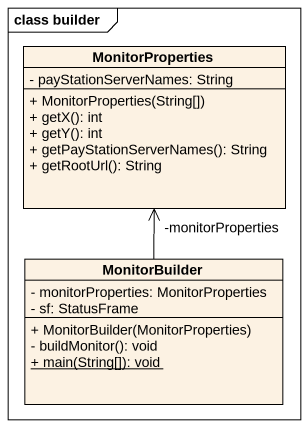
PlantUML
@startuml
mainframe class builder
hide circle
hide empty members
skinparam classAttributeIconSize 0
class MonitorProperties {
  - payStationServerNames: String
  + MonitorProperties(String[])
  + getX(): int
  + getY(): int
  + getPayStationServerNames(): String
  + getRootUrl(): String
}
class MonitorBuilder {
  - monitorProperties: MonitorProperties
  - sf: StatusFrame
  + MonitorBuilder(MonitorProperties)
  - buildMonitor(): void
  {static} + main(String[]): void
}
MonitorBuilder -up-> "-monitorProperties" MonitorProperties
@enduml
